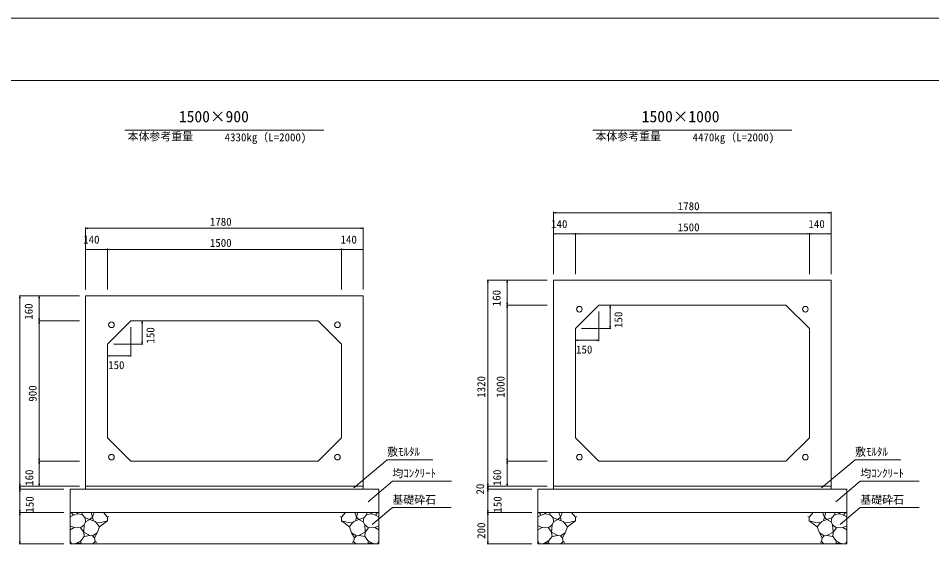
# Model space of a CAD drawing. Units: millimetres on the paper. Extents: x 0 to 841, y 0 to 594.
# Drawn here: x 194.6 to 487.4, y 425.5 to 594 of the extents above; entities that cross this region are included whole.
import ezdxf
from ezdxf.enums import TextEntityAlignment as Align

# ---------------------------------------------------------------- set-up
doc = ezdxf.new("R2010")
doc.units = ezdxf.units.MM
for name, color, linetype, lineweight in [('0_2', 7, 'Continuous', 9), ('D-STR-DIM（寸法）', 7, 'Continuous', 18), ('D-STR-HTXT（旗揚げ）', 4, 'Continuous', 18), ('D-STR-STRn（構造物）', 5, 'Continuous', 18), ('D-STR（構造物外形線）', 1, 'Continuous', 18), ('D-TTL(外枠）', 2, 'Continuous', 18), ('DEFPOINTS_3', 8, 'Continuous', 18)]:
    doc.layers.add(name, color=color, linetype=linetype, lineweight=lineweight)
doc.layers.add('D-STR-TXT（文字）', color=7, linetype='Continuous')
doc.styles.add('ＭＳ ゴシック', font='')
doc.styles.get('ＭＳ ゴシック').set_extended_font_data('MS Gothic')

msp = doc.modelspace()

# ---------------------------------------------------------------- linework, layer by layer
at = {"layer": '0_2'}
for p, q in [((366.173, 531.634), (366.923, 531.759)), ((366.923, 531.509), (366.173, 531.634)), ((454.423, 531.759), (455.173, 531.634)), ((455.173, 531.634), (454.423, 531.509)), ((216.173, 526.634), (216.923, 526.759)), ((216.923, 526.509), (216.173, 526.634)), ((304.423, 526.759), (305.173, 526.634)), ((305.173, 526.634), (304.423, 526.509)), ((366.173, 524.853), (366.923, 524.978)), ((366.923, 524.728), (366.173, 524.853)), ((372.423, 524.978), (373.173, 524.853)), ((373.173, 524.853), (372.423, 524.728)), ((373.173, 524.853), (373.923, 524.978)), ((373.923, 524.728), (373.173, 524.853)), ((447.423, 524.978), (448.173, 524.853)), ((448.173, 524.853), (447.423, 524.728)), ((448.173, 524.853), (448.923, 524.978)), ((448.923, 524.728), (448.173, 524.853)), ((454.423, 524.978), (455.173, 524.853)), ((455.173, 524.853), (454.423, 524.728)), ((216.173, 519.853), (216.923, 519.978)), ((216.923, 519.728), (216.173, 519.853)), ((222.423, 519.978), (223.173, 519.853)), ((223.173, 519.853), (222.423, 519.728)), ((223.173, 519.853), (223.923, 519.978)), ((223.923, 519.728), (223.173, 519.853)), ((297.423, 519.978), (298.173, 519.853)), ((298.173, 519.853), (297.423, 519.728)), ((298.173, 519.853), (298.923, 519.978)), ((298.923, 519.728), (298.173, 519.853)), ((304.423, 519.978), (305.173, 519.853)), ((305.173, 519.853), (304.423, 519.728)), ((344.962, 509.213), (345.087, 509.963)), ((345.087, 509.963), (345.212, 509.213)), ((351.158, 509.213), (351.283, 509.963)), ((351.283, 509.963), (351.408, 509.213)), ((194.962, 504.213), (195.087, 504.963)), ((195.087, 504.963), (195.212, 504.213)), ((201.158, 504.213), (201.283, 504.963)), ((201.283, 504.963), (201.408, 504.213)), ((351.283, 501.963), (351.158, 502.713)), ((351.158, 501.213), (351.283, 501.963)), ((351.408, 502.713), (351.283, 501.963)), ((351.283, 501.963), (351.408, 501.213)), ((384.174, 501.213), (384.299, 501.963)), ((384.299, 501.963), (384.424, 501.213)), ((201.283, 496.963), (201.158, 497.713)), ((201.158, 496.213), (201.283, 496.963)), ((201.408, 497.713), (201.283, 496.963)), ((201.283, 496.963), (201.408, 496.213)), ((234.174, 496.213), (234.299, 496.963)), ((234.299, 496.963), (234.424, 496.213)), ((384.299, 494.463), (384.174, 495.213)), ((384.424, 495.213), (384.299, 494.463)), ((234.299, 489.463), (234.174, 490.213)), ((234.424, 490.213), (234.299, 489.463)), ((373.173, 490.716), (373.923, 490.841)), ((373.923, 490.591), (373.173, 490.716)), ((379.923, 490.841), (380.673, 490.716)), ((380.673, 490.716), (379.923, 490.591)), ((223.173, 485.716), (223.923, 485.841)), ((223.923, 485.591), (223.173, 485.716)), ((229.923, 485.841), (230.673, 485.716)), ((230.673, 485.716), (229.923, 485.591)), ((201.283, 451.963), (201.158, 452.713)), ((201.158, 451.213), (201.283, 451.963)), ((201.408, 452.713), (201.283, 451.963)), ((201.283, 451.963), (201.408, 451.213)), ((351.283, 451.963), (351.158, 452.713)), ((351.158, 451.213), (351.283, 451.963)), ((351.408, 452.713), (351.283, 451.963)), ((351.283, 451.963), (351.408, 451.213)), ((195.087, 443.963), (194.962, 444.713)), ((194.962, 443.213), (195.087, 443.963)), ((195.087, 442.963), (194.962, 443.713)), ((194.962, 442.213), (195.087, 442.963)), ((195.212, 444.713), (195.087, 443.963)), ((195.087, 443.963), (195.212, 443.213)), ((195.212, 443.713), (195.087, 442.963)), ((195.087, 442.963), (195.212, 442.213)), ((201.283, 443.963), (201.158, 444.713)), ((201.408, 444.713), (201.283, 443.963)), ((345.087, 443.963), (344.962, 444.713)), ((344.962, 443.213), (345.087, 443.963)), ((345.087, 442.963), (344.962, 443.713)), ((344.962, 442.213), (345.087, 442.963)), ((345.212, 444.713), (345.087, 443.963)), ((345.087, 443.963), (345.212, 443.213)), ((345.212, 443.713), (345.087, 442.963)), ((345.087, 442.963), (345.212, 442.213)), ((351.283, 443.963), (351.158, 444.713)), ((351.408, 444.713), (351.283, 443.963)), ((195.087, 435.463), (194.962, 436.213)), ((194.962, 434.713), (195.087, 435.463)), ((195.212, 436.213), (195.087, 435.463)), ((195.087, 435.463), (195.212, 434.713)), ((345.087, 435.463), (344.962, 436.213)), ((344.962, 434.713), (345.087, 435.463)), ((345.212, 436.213), (345.087, 435.463)), ((345.087, 435.463), (345.212, 434.713)), ((195.087, 425.463), (194.962, 426.213)), ((195.212, 426.213), (195.087, 425.463)), ((345.087, 425.463), (344.962, 426.213)), ((345.212, 426.213), (345.087, 425.463))]:
    msp.add_line(p, q, dxfattribs=at)
at = {"layer": '0_2', "color": 9, "lineweight": 18}
for p, q in [((366.173, 531.634), (366.273, 531.634)), ((455.173, 531.634), (455.073, 531.634)), ((216.173, 526.634), (216.273, 526.634)), ((305.173, 526.634), (305.073, 526.634)), ((366.173, 524.853), (366.273, 524.853)), ((373.173, 524.853), (373.073, 524.853)), ((373.173, 524.853), (373.273, 524.853)), ((448.173, 524.853), (448.073, 524.853)), ((448.173, 524.853), (448.273, 524.853)), ((455.173, 524.853), (455.073, 524.853)), ((216.173, 519.853), (216.273, 519.853)), ((223.173, 519.853), (223.073, 519.853)), ((223.173, 519.853), (223.273, 519.853)), ((298.173, 519.853), (298.073, 519.853)), ((298.173, 519.853), (298.273, 519.853)), ((305.173, 519.853), (305.073, 519.853)), ((345.087, 509.963), (345.087, 509.863)), ((351.283, 509.963), (351.283, 509.863)), ((195.087, 504.963), (195.087, 504.863)), ((201.283, 504.963), (201.283, 504.863)), ((351.283, 501.963), (351.283, 502.063)), ((351.283, 501.963), (351.283, 501.863)), ((384.299, 501.963), (384.299, 501.863)), ((201.283, 496.963), (201.283, 497.063)), ((201.283, 496.963), (201.283, 496.863)), ((234.299, 496.963), (234.299, 496.863)), ((384.299, 494.463), (384.299, 494.563)), ((234.299, 489.463), (234.299, 489.563)), ((373.173, 490.716), (373.273, 490.716)), ((380.673, 490.716), (380.573, 490.716)), ((223.173, 485.716), (223.273, 485.716)), ((230.673, 485.716), (230.573, 485.716)), ((201.283, 451.963), (201.283, 452.063)), ((201.283, 451.963), (201.283, 451.863)), ((351.283, 451.963), (351.283, 452.063)), ((351.283, 451.963), (351.283, 451.863)), ((195.087, 443.963), (195.087, 444.063)), ((195.087, 443.963), (195.087, 443.863)), ((195.087, 442.963), (195.087, 443.063)), ((195.087, 442.963), (195.087, 442.863)), ((201.283, 443.963), (201.283, 444.063)), ((345.087, 443.963), (345.087, 444.063)), ((345.087, 443.963), (345.087, 443.863)), ((345.087, 442.963), (345.087, 443.063)), ((345.087, 442.963), (345.087, 442.863)), ((351.283, 443.963), (351.283, 444.063)), ((195.087, 435.463), (195.087, 435.563)), ((195.087, 435.463), (195.087, 435.363)), ((345.087, 435.463), (345.087, 435.563)), ((345.087, 435.463), (345.087, 435.363)), ((195.087, 425.463), (195.087, 425.563)), ((345.087, 425.463), (345.087, 425.563))]:
    msp.add_line(p, q, dxfattribs=at)
at = {"layer": 'D-STR-DIM（寸法）'}
for p, q in [((366.173, 511.963), (366.173, 531.884)), ((455.073, 531.634), (366.273, 531.634)), ((455.173, 511.963), (455.173, 531.884)), ((216.173, 506.963), (216.173, 526.884)), ((305.073, 526.634), (216.273, 526.634)), ((305.173, 506.963), (305.173, 526.884)), ((366.273, 524.853), (373.073, 524.853)), ((373.173, 511.963), (373.173, 525.103)), ((373.273, 524.853), (448.073, 524.853)), ((448.173, 511.963), (448.173, 525.103)), ((448.273, 524.853), (455.073, 524.853)), ((216.273, 519.853), (223.073, 519.853)), ((223.173, 506.963), (223.173, 520.103)), ((223.273, 519.853), (298.073, 519.853)), ((298.173, 506.963), (298.173, 520.103)), ((298.273, 519.853), (305.073, 519.853)), ((364.173, 509.963), (344.837, 509.963)), ((345.087, 509.863), (345.087, 444.063)), ((351.283, 502.063), (351.283, 509.863)), ((214.173, 504.963), (194.837, 504.963)), ((195.087, 504.863), (195.087, 444.063)), ((201.283, 497.063), (201.283, 504.863)), ((364.173, 501.963), (351.033, 501.963)), ((351.283, 452.063), (351.283, 501.863)), ((382.673, 501.963), (384.549, 501.963)), ((384.299, 494.563), (384.299, 501.863)), ((380.673, 499.963), (380.673, 490.466)), ((214.173, 496.963), (201.033, 496.963)), ((201.283, 452.063), (201.283, 496.863)), ((230.673, 494.963), (230.673, 485.466)), ((232.673, 496.963), (234.549, 496.963)), ((234.299, 489.563), (234.299, 496.863)), ((373.173, 492.463), (373.173, 490.466)), ((375.173, 494.463), (384.549, 494.463)), ((225.173, 489.463), (234.549, 489.463)), ((380.573, 490.716), (373.273, 490.716)), ((223.173, 487.463), (223.173, 485.466)), ((230.573, 485.716), (223.273, 485.716)), ((214.173, 451.963), (201.033, 451.963)), ((201.283, 451.863), (201.283, 444.063)), ((364.173, 451.963), (351.033, 451.963)), ((351.283, 451.863), (351.283, 444.063)), ((214.173, 443.963), (194.837, 443.963)), ((209.173, 442.963), (194.837, 442.963)), ((195.087, 443.863), (195.087, 443.063)), ((195.087, 442.863), (195.087, 435.563)), ((364.173, 443.963), (344.837, 443.963)), ((359.173, 442.963), (344.837, 442.963)), ((345.087, 443.863), (345.087, 443.063)), ((345.087, 442.863), (345.087, 435.563)), ((209.173, 435.463), (194.837, 435.463)), ((195.087, 435.363), (195.087, 425.563)), ((359.173, 435.463), (344.837, 435.463)), ((345.087, 435.363), (345.087, 425.563)), ((209.173, 425.463), (194.837, 425.463)), ((359.173, 425.463), (344.837, 425.463))]:
    msp.add_line(p, q, dxfattribs=at)
at = {"layer": 'D-STR-HTXT（旗揚げ）'}
for p, q in [((228.781, 558.094), (292.565, 558.094)), ((378.781, 558.094), (442.565, 558.094)), ((302.106, 443.365), (312.839, 452.382)), ((327.501, 452.382), (312.839, 452.382)), ((452.106, 443.365), (462.839, 452.382)), ((477.501, 452.382), (462.839, 452.382)), ((306.699, 438.949), (314.498, 445.502)), ((333.423, 445.502), (314.498, 445.502)), ((456.699, 438.949), (464.498, 445.502)), ((483.423, 445.502), (464.498, 445.502)), ((308.024, 431.61), (314.498, 437.049)), ((333.361, 437.049), (314.498, 437.049)), ((458.024, 431.61), (464.498, 437.049)), ((483.361, 437.049), (464.498, 437.049))]:
    msp.add_line(p, q, dxfattribs=at)
at = {"layer": 'D-STR-STRn（構造物）'}
for p, q in [((211.173, 442.963), (310.173, 442.963)), ((211.173, 442.963), (211.173, 425.463)), ((216.173, 443.963), (216.173, 442.963)), ((305.173, 443.963), (305.173, 442.963)), ((310.173, 442.963), (310.173, 425.463)), ((361.173, 442.963), (460.173, 442.963)), ((361.173, 442.963), (361.173, 425.463)), ((366.173, 443.963), (366.173, 442.963)), ((455.173, 443.963), (455.173, 442.963)), ((460.173, 442.963), (460.173, 425.463)), ((211.173, 435.463), (310.173, 435.463)), ((212.238, 434.672), (211.173, 434.046)), ((212.238, 434.672), (211.574, 435.463)), ((213.408, 435.049), (212.238, 434.672)), ((213.408, 435.049), (213.79, 435.463)), ((215.024, 434.789), (213.408, 435.049)), ((215.024, 434.789), (214.987, 435.463)), ((215.999, 433.727), (215.024, 434.789)), ((216.176, 432.487), (215.999, 433.727)), ((217.546, 433.194), (215.999, 433.727)), ((218.349, 434.027), (217.546, 433.194)), ((217.895, 435.463), (218.349, 434.027)), ((218.349, 434.027), (218.909, 435.463)), ((218.349, 434.027), (218.662, 432.781)), ((221.898, 435.463), (223.191, 434.022)), ((223.191, 434.022), (223.628, 434.24)), ((223.191, 434.022), (223.191, 432.84)), ((298.156, 434.022), (297.718, 434.24)), ((299.448, 435.463), (298.156, 434.022)), ((298.156, 434.022), (298.156, 432.84)), ((302.997, 434.027), (302.437, 435.463)), ((302.997, 434.027), (302.684, 432.781)), ((303.451, 435.463), (302.997, 434.027)), ((302.997, 434.027), (303.801, 433.194)), ((303.801, 433.194), (305.347, 433.727)), ((305.17, 432.487), (305.347, 433.727)), ((305.347, 433.727), (306.322, 434.789)), ((306.322, 434.789), (306.359, 435.463)), ((306.322, 434.789), (307.939, 435.049)), ((307.939, 435.049), (307.556, 435.463)), ((307.939, 435.049), (309.109, 434.672)), ((309.109, 434.672), (309.772, 435.463)), ((309.109, 434.672), (310.173, 434.046)), ((361.173, 435.463), (460.173, 435.463)), ((362.238, 434.672), (361.173, 434.046)), ((362.238, 434.672), (361.574, 435.463)), ((363.408, 435.049), (362.238, 434.672)), ((363.408, 435.049), (363.79, 435.463)), ((365.024, 434.789), (363.408, 435.049)), ((365.024, 434.789), (364.987, 435.463)), ((365.999, 433.727), (365.024, 434.789)), ((366.176, 432.487), (365.999, 433.727)), ((367.546, 433.194), (365.999, 433.727)), ((368.349, 434.027), (367.546, 433.194)), ((367.895, 435.463), (368.349, 434.027)), ((368.349, 434.027), (368.909, 435.463)), ((368.349, 434.027), (368.662, 432.781)), ((371.898, 435.463), (373.191, 434.022)), ((373.191, 434.022), (373.628, 434.24)), ((373.191, 434.022), (373.191, 432.84)), ((448.156, 434.022), (447.718, 434.24)), ((449.448, 435.463), (448.156, 434.022)), ((448.156, 434.022), (448.156, 432.84)), ((452.997, 434.027), (452.437, 435.463)), ((452.997, 434.027), (452.684, 432.781)), ((453.451, 435.463), (452.997, 434.027)), ((452.997, 434.027), (453.801, 433.194)), ((453.801, 433.194), (455.347, 433.727)), ((455.17, 432.487), (455.347, 433.727)), ((455.347, 433.727), (456.322, 434.789)), ((456.322, 434.789), (456.359, 435.463)), ((456.322, 434.789), (457.939, 435.049)), ((457.939, 435.049), (457.556, 435.463)), ((457.939, 435.049), (459.109, 434.672)), ((459.109, 434.672), (459.772, 435.463)), ((459.109, 434.672), (460.173, 434.046)), ((212.469, 430.644), (211.173, 431.19)), ((211.173, 429.907), (212.469, 430.644)), ((212.469, 430.644), (214.506, 430.61)), ((214.506, 430.61), (215.706, 431.542)), ((215.564, 429.142), (214.506, 430.61)), ((215.564, 429.142), (215.706, 431.542)), ((215.706, 431.542), (216.176, 432.487)), ((216.176, 432.487), (217.546, 433.194)), ((217.546, 433.194), (219.199, 432.582)), ((219.199, 432.582), (219.811, 432.001)), ((219.505, 432.292), (220.628, 432.183)), ((219.811, 432.001), (220.638, 430.899)), ((220.638, 430.899), (219.911, 428.956)), ((220.628, 432.183), (223.191, 432.84)), ((220.638, 430.899), (223.191, 432.84)), ((223.191, 432.84), (223.241, 432.828)), ((298.156, 432.84), (298.105, 432.828)), ((300.719, 432.183), (298.156, 432.84)), ((300.708, 430.899), (298.156, 432.84)), ((301.535, 432.001), (300.708, 430.899)), ((300.708, 430.899), (301.436, 428.956)), ((301.841, 432.292), (300.719, 432.183)), ((302.147, 432.582), (301.535, 432.001)), ((303.801, 433.194), (302.147, 432.582)), ((305.17, 432.487), (303.801, 433.194)), ((305.641, 431.542), (305.17, 432.487)), ((305.783, 429.142), (305.641, 431.542)), ((306.84, 430.61), (305.641, 431.542)), ((305.783, 429.142), (306.84, 430.61)), ((308.877, 430.644), (306.84, 430.61)), ((308.877, 430.644), (310.173, 431.19)), ((310.173, 429.907), (308.877, 430.644)), ((362.469, 430.644), (361.173, 431.19)), ((361.173, 429.907), (362.469, 430.644)), ((362.469, 430.644), (364.506, 430.61)), ((364.506, 430.61), (365.706, 431.542)), ((365.564, 429.142), (364.506, 430.61)), ((365.564, 429.142), (365.706, 431.542)), ((365.706, 431.542), (366.176, 432.487)), ((366.176, 432.487), (367.546, 433.194)), ((367.546, 433.194), (369.199, 432.582)), ((369.199, 432.582), (369.811, 432.001)), ((369.505, 432.292), (370.628, 432.183)), ((369.811, 432.001), (370.638, 430.899)), ((370.638, 430.899), (369.911, 428.956)), ((370.628, 432.183), (373.191, 432.84)), ((370.638, 430.899), (373.191, 432.84)), ((373.191, 432.84), (373.241, 432.828)), ((448.156, 432.84), (448.105, 432.828)), ((450.719, 432.183), (448.156, 432.84)), ((450.708, 430.899), (448.156, 432.84)), ((451.535, 432.001), (450.708, 430.899)), ((450.708, 430.899), (451.436, 428.956)), ((451.841, 432.292), (450.719, 432.183)), ((452.147, 432.582), (451.535, 432.001)), ((453.801, 433.194), (452.147, 432.582)), ((455.17, 432.487), (453.801, 433.194)), ((455.641, 431.542), (455.17, 432.487)), ((455.783, 429.142), (455.641, 431.542)), ((456.84, 430.61), (455.641, 431.542)), ((455.783, 429.142), (456.84, 430.61)), ((458.877, 430.644), (456.84, 430.61)), ((458.877, 430.644), (460.173, 431.19)), ((460.173, 429.907), (458.877, 430.644)), ((214.591, 426.394), (215.691, 427.789)), ((215.691, 427.789), (215.564, 429.142)), ((215.564, 429.142), (217.55, 428.067)), ((217.55, 428.067), (215.691, 427.789)), ((218.389, 428.004), (217.55, 428.067)), ((219.911, 428.956), (218.389, 428.004)), ((218.389, 428.004), (219.022, 427.355)), ((219.022, 427.355), (219.911, 428.956)), ((302.324, 427.355), (301.436, 428.956)), ((301.436, 428.956), (302.957, 428.004)), ((302.957, 428.004), (302.324, 427.355)), ((302.957, 428.004), (303.796, 428.067)), ((305.783, 429.142), (303.796, 428.067)), ((303.796, 428.067), (305.656, 427.789)), ((305.656, 427.789), (305.783, 429.142)), ((306.755, 426.394), (305.656, 427.789)), ((364.591, 426.394), (365.691, 427.789)), ((365.691, 427.789), (365.564, 429.142)), ((365.564, 429.142), (367.55, 428.067)), ((367.55, 428.067), (365.691, 427.789)), ((368.389, 428.004), (367.55, 428.067)), ((369.911, 428.956), (368.389, 428.004)), ((368.389, 428.004), (369.022, 427.355)), ((369.022, 427.355), (369.911, 428.956)), ((452.324, 427.355), (451.436, 428.956)), ((451.436, 428.956), (452.957, 428.004)), ((452.957, 428.004), (452.324, 427.355)), ((452.957, 428.004), (453.796, 428.067)), ((455.783, 429.142), (453.796, 428.067)), ((453.796, 428.067), (455.656, 427.789)), ((455.656, 427.789), (455.783, 429.142)), ((456.755, 426.394), (455.656, 427.789)), ((211.6, 425.463), (211.173, 426.352)), ((211.173, 425.463), (310.173, 425.463)), ((213.227, 425.646), (212.468, 425.463)), ((213.227, 425.646), (214.591, 426.394)), ((214.483, 425.693), (213.227, 425.646)), ((215.008, 425.463), (214.483, 425.693)), ((214.591, 426.394), (214.617, 425.698)), ((218.506, 425.463), (219.26, 426.216)), ((219.26, 426.216), (219.022, 427.355)), ((219.26, 426.216), (219.65, 425.853)), ((302.087, 426.216), (301.697, 425.853)), ((302.087, 426.216), (302.324, 427.355)), ((302.84, 425.463), (302.087, 426.216)), ((306.338, 425.463), (306.863, 425.693)), ((306.755, 426.394), (306.73, 425.698)), ((308.12, 425.646), (306.755, 426.394)), ((306.863, 425.693), (308.12, 425.646)), ((308.12, 425.646), (308.878, 425.463)), ((309.747, 425.463), (310.173, 426.352)), ((361.6, 425.463), (361.173, 426.352)), ((361.173, 425.463), (460.173, 425.463)), ((363.227, 425.646), (362.468, 425.463)), ((363.227, 425.646), (364.591, 426.394)), ((364.483, 425.693), (363.227, 425.646)), ((365.008, 425.463), (364.483, 425.693)), ((364.591, 426.394), (364.617, 425.698)), ((368.506, 425.463), (369.26, 426.216)), ((369.26, 426.216), (369.022, 427.355)), ((369.26, 426.216), (369.65, 425.853)), ((452.087, 426.216), (451.697, 425.853)), ((452.087, 426.216), (452.324, 427.355)), ((452.84, 425.463), (452.087, 426.216)), ((456.338, 425.463), (456.863, 425.693)), ((456.755, 426.394), (456.73, 425.698)), ((458.12, 425.646), (456.755, 426.394)), ((456.863, 425.693), (458.12, 425.646)), ((458.12, 425.646), (458.878, 425.463)), ((459.747, 425.463), (460.173, 426.352))]:
    msp.add_line(p, q, dxfattribs=at)
at = {"layer": 'D-STR（構造物外形線）'}
for p, q in [((366.173, 443.963), (366.173, 509.963)), ((366.173, 509.963), (455.173, 509.963)), ((455.173, 509.963), (455.173, 443.963)), ((216.173, 443.963), (216.173, 504.963)), ((216.173, 504.963), (305.173, 504.963)), ((305.173, 504.963), (305.173, 443.963)), ((373.173, 494.463), (380.673, 501.963)), ((380.673, 501.963), (440.673, 501.963)), ((440.673, 501.963), (448.173, 494.463)), ((223.173, 489.463), (230.673, 496.963)), ((230.673, 496.963), (290.673, 496.963)), ((290.673, 496.963), (298.173, 489.463)), ((373.173, 459.463), (373.173, 494.463)), ((448.173, 494.463), (448.173, 459.463)), ((223.173, 459.463), (223.173, 489.463)), ((298.173, 489.463), (298.173, 459.463)), ((230.673, 451.963), (223.173, 459.463)), ((298.173, 459.463), (290.673, 451.963)), ((380.673, 451.963), (373.173, 459.463)), ((448.173, 459.463), (440.673, 451.963)), ((290.673, 451.963), (230.673, 451.963)), ((440.673, 451.963), (380.673, 451.963)), ((305.173, 443.963), (216.173, 443.963)), ((455.173, 443.963), (366.173, 443.963))]:
    msp.add_line(p, q, dxfattribs=at)
for centre in [(374.448, 500.688), (446.898, 500.688), (224.448, 495.688), (296.898, 495.688), (224.448, 453.238), (296.898, 453.238), (374.448, 453.238), (446.898, 453.238)]:
    msp.add_circle(centre, 0.9, dxfattribs=at)
at = {"layer": 'D-TTL(外枠）'}
msp.add_line((25, 574), (820, 574), dxfattribs=at)
at = {"layer": 'DEFPOINTS_3'}
msp.add_line((0, 594), (841, 594), dxfattribs=at)

# ---------------------------------------------------------------- texts
at = {"layer": 'D-STR-DIM（寸法）', "style": 'ＭＳ ゴシック'}
for s, p in [('1780', (405.992, 531.684)), ('1780', (255.992, 526.684)), ('140', (365.381, 525.956)), ('1500', (405.992, 524.903)), ('140', (447.881, 525.956)), ('140', (215.381, 520.956)), ('140', (297.881, 520.956)), ('1500', (255.992, 519.903)), ('150', (373.379, 485.7)), ('150', (223.379, 480.7))]:
    msp.add_text(s, height=2.566, dxfattribs=at).set_placement(p, align=Align.BOTTOM_LEFT)
for s, p in [('160', (349.946, 501.622)), ('160', (199.946, 497.299)), ('150', (388.997, 494.668)), ('150', (238.997, 489.668)), ('1320', (345.037, 472.281)), ('1000', (351.233, 472.281)), ('900', (201.233, 471.025)), ('160', (200.143, 444.02)), ('160', (350.143, 444.02)), ('20', (344.692, 441.235)), ('150', (200.273, 435.448)), ('150', (350.273, 435.448)), ('200', (345.037, 427.034))]:
    msp.add_text(s, height=2.566, rotation=90, dxfattribs=at).set_placement(p, align=Align.BOTTOM_LEFT)
at = {"layer": 'D-STR-TXT（文字）', "style": 'ＭＳ ゴシック'}
for s, height, p in [('1500×900', 3.666, (246.054, 559.543)), ('1500×1000', 3.666, (394.43, 559.543)), ('本体参考重量', 2.566, (229.612, 554.028)), ('4330kg（L=2000)', 2.566, (260.732, 553.764)), ('本体参考重量', 2.566, (379.612, 554.028)), ('4470kg（L=2000)', 2.566, (410.732, 553.764)), ('敷ﾓﾙﾀﾙ', 2.566, (312.839, 452.882)), ('敷ﾓﾙﾀﾙ', 2.566, (462.839, 452.882)), ('均ｺﾝｸﾘｰﾄ', 2.566, (314.498, 446.002)), ('均ｺﾝｸﾘｰﾄ', 2.566, (464.498, 446.002)), ('基礎砕石', 2.566, (314.498, 437.549)), ('基礎砕石', 2.566, (464.498, 437.549))]:
    msp.add_text(s, height=height, dxfattribs=at).set_placement(p, align=Align.BOTTOM_LEFT)

doc.saveas('drawing.dxf')
